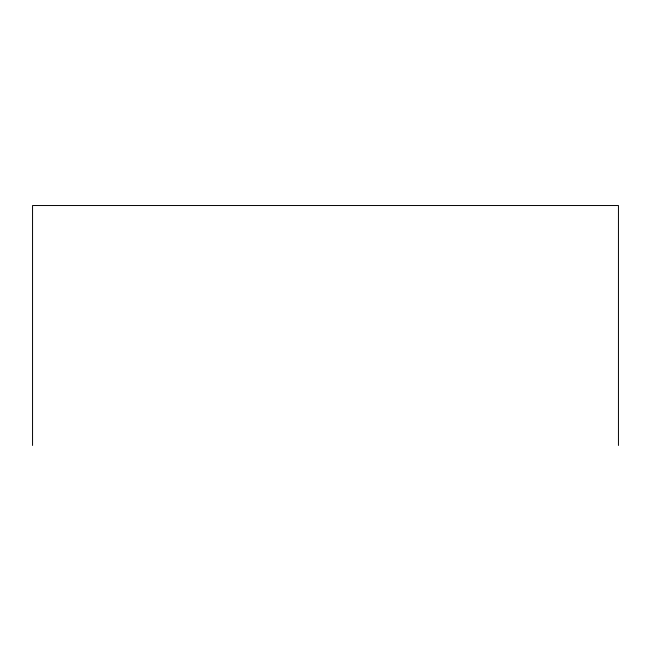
<?xml version="1.0" encoding="UTF-8"?>
<svg xmlns="http://www.w3.org/2000/svg" width="651" height="651" viewBox="0 0 651 651"><rect width="100%" height="100%" fill="white"/><g stroke="black" fill="none" stroke-linecap="round" stroke-linejoin="round"><path stroke-width="0.98" d="M618.45 445.471L618.45 205.529L32.55 205.529L32.55 445.471"/></g></svg>
